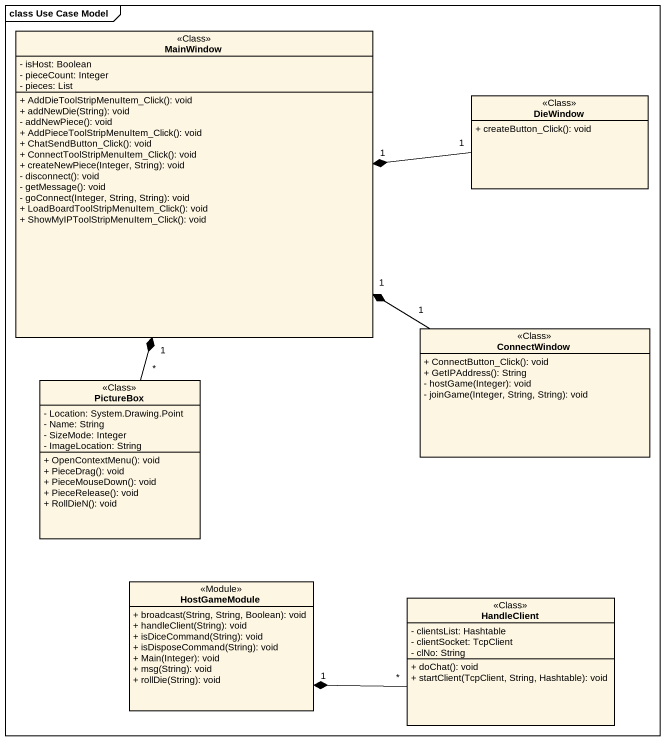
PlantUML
@startuml
mainframe class Use Case Model
hide circle
hide empty members
skinparam classAttributeIconSize 0
class MainWindow <<Class>> {
  - isHost: Boolean
  - pieceCount: Integer
  - pieces: List
  + AddDieToolStripMenuItem_Click(): void
  + addNewDie(String): void
  - addNewPiece(): void
  + AddPieceToolStripMenuItem_Click(): void
  + ChatSendButton_Click(): void
  + ConnectToolStripMenuItem_Click(): void
  + createNewPiece(Integer, String): void
  - disconnect(): void
  - getMessage(): void
  - goConnect(Integer, String, String): void
  + LoadBoardToolStripMenuItem_Click(): void
  + ShowMyIPToolStripMenuItem_Click(): void
}
class DieWindow <<Class>> {
  + createButton_Click(): void
}
class ConnectWindow <<Class>> {
  + ConnectButton_Click(): void
  + GetIPAddress(): String
  - hostGame(Integer): void
  - joinGame(Integer, String, String): void
}
class PictureBox <<Class>> {
  - Location: System.Drawing.Point
  - Name: String
  - SizeMode: Integer
  - ImageLocation: String
  + OpenContextMenu(): void
  + PieceDrag(): void
  + PieceMouseDown(): void
  + PieceRelease(): void
  + RollDieN(): void
}
class HostGameModule <<Module>> {
  + broadcast(String, String, Boolean): void
  + handleClient(String): void
  + isDiceCommand(String): void
  + isDisposeCommand(String): void
  + Main(Integer): void
  + msg(String): void
  + rollDie(String): void
}
class HandleClient <<Class>> {
  - clientsList: Hashtable
  - clientSocket: TcpClient
  - clNo: String
  + doChat(): void
  + startClient(TcpClient, String, Hashtable): void
}
DieWindow "1" -left-* "1" MainWindow
ConnectWindow "1" -up-* "1" MainWindow
PictureBox "*" -up-* "1" MainWindow
HandleClient "*" -left-* "1" HostGameModule
@enduml
